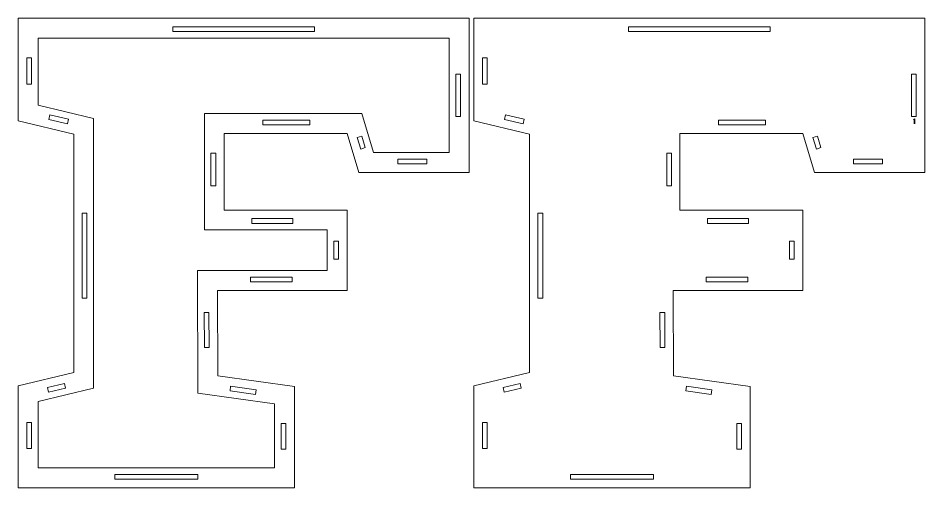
# Model space of a CAD drawing. Header units: centimetres. Extents: x -249 to 275, y -506 to 461.
# Drawn here: x -219.5 to -161.6, y -31.3 to -1.3 of the extents above; entities that cross this region are included whole.
import ezdxf

# ---------------------------------------------------------------- set-up
doc = ezdxf.new("R2010")
doc.units = ezdxf.units.CM
doc.header["$MEASUREMENT"] = 0
doc.layers.add('Capa 1', color=7, linetype='Continuous')

msp = doc.modelspace()

# ---------------------------------------------------------------- linework, layer by layer
at = {"layer": 'Capa 1', "color": 240, "lineweight": 9}
for points, knots in [([(-190.6745, -11.17555), (-190.6745, -11.17555), (-197.7228, -11.17555), (-197.7228, -11.17555), (-197.7228, -11.17555), (-198.46963, -8.68984), (-198.46963, -8.68984), (-198.46963, -8.68984), (-206.31145, -8.68984), (-206.31145, -8.68984), (-206.31145, -8.68984), (-206.31145, -13.57554), (-206.31145, -13.57554), (-206.31145, -13.57554), (-198.46963, -13.57554), (-198.46963, -13.57554), (-198.46963, -13.57554), (-198.46963, -18.71839), (-198.46963, -18.71839), (-198.46963, -18.71839), (-206.74371, -18.71839), (-206.74371, -18.71839), (-206.74371, -18.71839), (-206.73155, -24.16125), (-206.73155, -24.16125), (-206.73155, -24.16125), (-201.83042, -24.84695), (-201.83042, -24.84695), (-201.83042, -24.84695), (-201.83042, -31.31837), (-201.83042, -31.31837), (-201.83042, -31.31837), (-219.4745, -31.31837), (-219.4745, -31.31837), (-219.4745, -31.31837), (-219.4745, -24.8041), (-219.4745, -24.8041), (-219.4745, -24.8041), (-215.92701, -23.94695), (-215.92701, -23.94695), (-215.92701, -23.94695), (-215.92701, -8.7327), (-215.92701, -8.7327), (-215.92701, -8.7327), (-219.4745, -7.87555), (-219.4745, -7.87555), (-219.4745, -7.87555), (-219.4745, -1.31843), (-219.4745, -1.31843), (-219.4745, -1.31843), (-190.6745, -1.31843), (-190.6745, -1.31843), (-190.6745, -1.31843), (-190.6745, -11.17555), (-190.6745, -11.17555)], [0, 0, 0, 0, 0.05555556, 0.05555556, 0.05555556, 0.11111111, 0.11111111, 0.11111111, 0.16666667, 0.16666667, 0.16666667, 0.22222222, 0.22222222, 0.22222222, 0.27777778, 0.27777778, 0.27777778, 0.33333333, 0.33333333, 0.33333333, 0.38888889, 0.38888889, 0.38888889, 0.44444444, 0.44444444, 0.44444444, 0.5, 0.5, 0.5, 0.55555556, 0.55555556, 0.55555556, 0.61111111, 0.61111111, 0.61111111, 0.66666667, 0.66666667, 0.66666667, 0.72222222, 0.72222222, 0.72222222, 0.77777778, 0.77777778, 0.77777778, 0.83333333, 0.83333333, 0.83333333, 0.88888889, 0.88888889, 0.88888889, 0.94444444, 0.94444444, 0.94444444, 1, 1, 1, 1]), ([(-161.5745, -11.17555), (-161.5745, -11.17555), (-168.6228, -11.17555), (-168.6228, -11.17555), (-168.6228, -11.17555), (-169.36963, -8.68984), (-169.36963, -8.68984), (-169.36963, -8.68984), (-177.21145, -8.68984), (-177.21145, -8.68984), (-177.21145, -8.68984), (-177.21145, -13.57554), (-177.21145, -13.57554), (-177.21145, -13.57554), (-169.36963, -13.57554), (-169.36963, -13.57554), (-169.36963, -13.57554), (-169.36963, -18.71839), (-169.36963, -18.71839), (-169.36963, -18.71839), (-177.64371, -18.71839), (-177.64371, -18.71839), (-177.64371, -18.71839), (-177.63155, -24.16125), (-177.63155, -24.16125), (-177.63155, -24.16125), (-172.73042, -24.84695), (-172.73042, -24.84695), (-172.73042, -24.84695), (-172.73042, -31.31837), (-172.73042, -31.31837), (-172.73042, -31.31837), (-190.3745, -31.31837), (-190.3745, -31.31837), (-190.3745, -31.31837), (-190.3745, -24.8041), (-190.3745, -24.8041), (-190.3745, -24.8041), (-186.82701, -23.94695), (-186.82701, -23.94695), (-186.82701, -23.94695), (-186.82701, -8.7327), (-186.82701, -8.7327), (-186.82701, -8.7327), (-190.3745, -7.87555), (-190.3745, -7.87555), (-190.3745, -7.87555), (-190.3745, -1.31843), (-190.3745, -1.31843), (-190.3745, -1.31843), (-161.5745, -1.31843), (-161.5745, -1.31843), (-161.5745, -1.31843), (-161.5745, -11.17555), (-161.5745, -11.17555)], [0, 0, 0, 0, 0.05555556, 0.05555556, 0.05555556, 0.11111111, 0.11111111, 0.11111111, 0.16666667, 0.16666667, 0.16666667, 0.22222222, 0.22222222, 0.22222222, 0.27777778, 0.27777778, 0.27777778, 0.33333333, 0.33333333, 0.33333333, 0.38888889, 0.38888889, 0.38888889, 0.44444444, 0.44444444, 0.44444444, 0.5, 0.5, 0.5, 0.55555556, 0.55555556, 0.55555556, 0.61111111, 0.61111111, 0.61111111, 0.66666667, 0.66666667, 0.66666667, 0.72222222, 0.72222222, 0.72222222, 0.77777778, 0.77777778, 0.77777778, 0.83333333, 0.83333333, 0.83333333, 0.88888889, 0.88888889, 0.88888889, 0.94444444, 0.94444444, 0.94444444, 1, 1, 1, 1]), ([(-209.59166, -2.16696), (-209.59166, -2.16696), (-200.55734, -2.16696), (-200.55734, -2.16696), (-200.55734, -2.16696), (-200.55734, -1.86696), (-200.55734, -1.86696), (-200.55734, -1.86696), (-209.59166, -1.86696), (-209.59166, -1.86696), (-209.59166, -1.86696), (-209.59166, -2.16696), (-209.59166, -2.16696)], [0, 0, 0, 0, 0.25, 0.25, 0.25, 0.5, 0.5, 0.5, 0.75, 0.75, 0.75, 1, 1, 1, 1]), ([(-180.49166, -2.16696), (-180.49166, -2.16696), (-171.45734, -2.16696), (-171.45734, -2.16696), (-171.45734, -2.16696), (-171.45734, -1.86696), (-171.45734, -1.86696), (-171.45734, -1.86696), (-180.49166, -1.86696), (-180.49166, -1.86696), (-180.49166, -1.86696), (-180.49166, -2.16696), (-180.49166, -2.16696)], [0, 0, 0, 0, 0.25, 0.25, 0.25, 0.5, 0.5, 0.5, 0.75, 0.75, 0.75, 1, 1, 1, 1]), ([(-191.94729, -9.90276), (-191.94729, -9.90276), (-191.94729, -2.59122), (-191.94729, -2.59122), (-191.94729, -2.59122), (-218.20171, -2.59122), (-218.20171, -2.59122), (-218.20171, -2.59122), (-218.20171, -6.87367), (-218.20171, -6.87367), (-218.20171, -6.87367), (-214.65422, -7.73082), (-214.65422, -7.73082), (-214.65422, -7.73082), (-214.65422, -24.94883), (-214.65422, -24.94883), (-214.65422, -24.94883), (-218.20171, -25.80598), (-218.20171, -25.80598), (-218.20171, -25.80598), (-218.20171, -30.04558), (-218.20171, -30.04558), (-218.20171, -30.04558), (-203.10321, -30.04558), (-203.10321, -30.04558), (-203.10321, -30.04558), (-203.10321, -25.95406), (-203.10321, -25.95406), (-203.10321, -25.95406), (-208.00187, -25.26871), (-208.00187, -25.26871), (-208.00187, -25.26871), (-208.01935, -17.4456), (-208.01935, -17.4456), (-208.01935, -17.4456), (-199.74242, -17.4456), (-199.74242, -17.4456), (-199.74242, -17.4456), (-199.74242, -14.84833), (-199.74242, -14.84833), (-199.74242, -14.84833), (-207.58424, -14.84833), (-207.58424, -14.84833), (-207.58424, -14.84833), (-207.58424, -7.41705), (-207.58424, -7.41705), (-207.58424, -7.41705), (-197.52304, -7.41705), (-197.52304, -7.41705), (-197.52304, -7.41705), (-196.77621, -9.90276), (-196.77621, -9.90276), (-196.77621, -9.90276), (-191.94729, -9.90276), (-191.94729, -9.90276)], [0, 0, 0, 0, 0.05555556, 0.05555556, 0.05555556, 0.11111111, 0.11111111, 0.11111111, 0.16666667, 0.16666667, 0.16666667, 0.22222222, 0.22222222, 0.22222222, 0.27777778, 0.27777778, 0.27777778, 0.33333333, 0.33333333, 0.33333333, 0.38888889, 0.38888889, 0.38888889, 0.44444444, 0.44444444, 0.44444444, 0.5, 0.5, 0.5, 0.55555556, 0.55555556, 0.55555556, 0.61111111, 0.61111111, 0.61111111, 0.66666667, 0.66666667, 0.66666667, 0.72222222, 0.72222222, 0.72222222, 0.77777778, 0.77777778, 0.77777778, 0.83333333, 0.83333333, 0.83333333, 0.88888889, 0.88888889, 0.88888889, 0.94444444, 0.94444444, 0.94444444, 1, 1, 1, 1]), ([(-218.62597, -5.52741), (-218.62597, -5.52741), (-218.62597, -3.84718), (-218.62597, -3.84718), (-218.62597, -3.84718), (-218.92597, -3.84718), (-218.92597, -3.84718), (-218.92597, -3.84718), (-218.92597, -5.52741), (-218.92597, -5.52741), (-218.92597, -5.52741), (-218.62597, -5.52741), (-218.62597, -5.52741)], [0, 0, 0, 0, 0.25, 0.25, 0.25, 0.5, 0.5, 0.5, 0.75, 0.75, 0.75, 1, 1, 1, 1]), ([(-189.52597, -5.52741), (-189.52597, -5.52741), (-189.52597, -3.84718), (-189.52597, -3.84718), (-189.52597, -3.84718), (-189.82597, -3.84718), (-189.82597, -3.84718), (-189.82597, -3.84718), (-189.82597, -5.52741), (-189.82597, -5.52741), (-189.82597, -5.52741), (-189.52597, -5.52741), (-189.52597, -5.52741)], [0, 0, 0, 0, 0.25, 0.25, 0.25, 0.5, 0.5, 0.5, 0.75, 0.75, 0.75, 1, 1, 1, 1]), ([(-191.52303, -4.88698), (-191.52303, -4.88698), (-191.52303, -7.607), (-191.52303, -7.607), (-191.52303, -7.607), (-191.22303, -7.607), (-191.22303, -7.607), (-191.22303, -7.607), (-191.22303, -4.88698), (-191.22303, -4.88698), (-191.22303, -4.88698), (-191.52303, -4.88698), (-191.52303, -4.88698)], [0, 0, 0, 0, 0.25, 0.25, 0.25, 0.5, 0.5, 0.5, 0.75, 0.75, 0.75, 1, 1, 1, 1]), ([(-162.42303, -4.88698), (-162.42303, -4.88698), (-162.42303, -7.607), (-162.42303, -7.607), (-162.42303, -7.607), (-162.12303, -7.607), (-162.12303, -7.607), (-162.12303, -7.607), (-162.12303, -4.88698), (-162.12303, -4.88698), (-162.12303, -4.88698), (-162.42303, -4.88698), (-162.42303, -4.88698)], [0, 0, 0, 0, 0.25, 0.25, 0.25, 0.5, 0.5, 0.5, 0.75, 0.75, 0.75, 1, 1, 1, 1]), ([(-216.26098, -7.77906), (-216.26098, -7.77906), (-217.44347, -7.49335), (-217.44347, -7.49335), (-217.44347, -7.49335), (-217.51393, -7.78496), (-217.51393, -7.78496), (-217.51393, -7.78496), (-216.33144, -8.07067), (-216.33144, -8.07067), (-216.33144, -8.07067), (-216.26098, -7.77906), (-216.26098, -7.77906)], [0, 0, 0, 0, 0.25, 0.25, 0.25, 0.5, 0.5, 0.5, 0.75, 0.75, 0.75, 1, 1, 1, 1]), ([(-187.16098, -7.77906), (-187.16098, -7.77906), (-188.34347, -7.49335), (-188.34347, -7.49335), (-188.34347, -7.49335), (-188.41393, -7.78496), (-188.41393, -7.78496), (-188.41393, -7.78496), (-187.23144, -8.07067), (-187.23144, -8.07067), (-187.23144, -8.07067), (-187.16098, -7.77906), (-187.16098, -7.77906)], [0, 0, 0, 0, 0.25, 0.25, 0.25, 0.5, 0.5, 0.5, 0.75, 0.75, 0.75, 1, 1, 1, 1]), ([(-200.84571, -7.84131), (-200.84571, -7.84131), (-203.85284, -7.84131), (-203.85284, -7.84131), (-203.85284, -7.84131), (-203.85284, -8.14131), (-203.85284, -8.14131), (-203.85284, -8.14131), (-200.84571, -8.14131), (-200.84571, -8.14131), (-200.84571, -8.14131), (-200.84571, -7.84131), (-200.84571, -7.84131)], [0, 0, 0, 0, 0.25, 0.25, 0.25, 0.5, 0.5, 0.5, 0.75, 0.75, 0.75, 1, 1, 1, 1]), ([(-171.74571, -7.84131), (-171.74571, -7.84131), (-174.75284, -7.84131), (-174.75284, -7.84131), (-174.75284, -7.84131), (-174.75284, -8.14131), (-174.75284, -8.14131), (-174.75284, -8.14131), (-171.74571, -8.14131), (-171.74571, -8.14131), (-171.74571, -8.14131), (-171.74571, -7.84131), (-171.74571, -7.84131)], [0, 0, 0, 0, 0.25, 0.25, 0.25, 0.5, 0.5, 0.5, 0.75, 0.75, 0.75, 1, 1, 1, 1]), ([(-197.31313, -9.59017), (-197.31313, -9.59017), (-197.53451, -8.85332), (-197.53451, -8.85332), (-197.53451, -8.85332), (-197.82182, -8.93964), (-197.82182, -8.93964), (-197.82182, -8.93964), (-197.60044, -9.67649), (-197.60044, -9.67649), (-197.60044, -9.67649), (-197.31313, -9.59017), (-197.31313, -9.59017)], [0, 0, 0, 0, 0.25, 0.25, 0.25, 0.5, 0.5, 0.5, 0.75, 0.75, 0.75, 1, 1, 1, 1]), ([(-168.21313, -9.59017), (-168.21313, -9.59017), (-168.43451, -8.85332), (-168.43451, -8.85332), (-168.43451, -8.85332), (-168.72182, -8.93964), (-168.72182, -8.93964), (-168.72182, -8.93964), (-168.50044, -9.67649), (-168.50044, -9.67649), (-168.50044, -9.67649), (-168.21313, -9.59017), (-168.21313, -9.59017)], [0, 0, 0, 0, 0.25, 0.25, 0.25, 0.5, 0.5, 0.5, 0.75, 0.75, 0.75, 1, 1, 1, 1]), ([(-207.15998, -9.93556), (-207.15998, -9.93556), (-207.15998, -12.02982), (-207.15998, -12.02982), (-207.15998, -12.02982), (-206.85998, -12.02982), (-206.85998, -12.02982), (-206.85998, -12.02982), (-206.85998, -9.93556), (-206.85998, -9.93556), (-206.85998, -9.93556), (-207.15998, -9.93556), (-207.15998, -9.93556)], [0, 0, 0, 0, 0.25, 0.25, 0.25, 0.5, 0.5, 0.5, 0.75, 0.75, 0.75, 1, 1, 1, 1]), ([(-193.37927, -10.32702), (-193.37927, -10.32702), (-195.2355, -10.32702), (-195.2355, -10.32702), (-195.2355, -10.32702), (-195.2355, -10.62702), (-195.2355, -10.62702), (-195.2355, -10.62702), (-193.37927, -10.62702), (-193.37927, -10.62702), (-193.37927, -10.62702), (-193.37927, -10.32702), (-193.37927, -10.32702)], [0, 0, 0, 0, 0.25, 0.25, 0.25, 0.5, 0.5, 0.5, 0.75, 0.75, 0.75, 1, 1, 1, 1]), ([(-178.05998, -9.93556), (-178.05998, -9.93556), (-178.05998, -12.02982), (-178.05998, -12.02982), (-178.05998, -12.02982), (-177.75998, -12.02982), (-177.75998, -12.02982), (-177.75998, -12.02982), (-177.75998, -9.93556), (-177.75998, -9.93556), (-177.75998, -9.93556), (-178.05998, -9.93556), (-178.05998, -9.93556)], [0, 0, 0, 0, 0.25, 0.25, 0.25, 0.5, 0.5, 0.5, 0.75, 0.75, 0.75, 1, 1, 1, 1]), ([(-164.27927, -10.32702), (-164.27927, -10.32702), (-166.1355, -10.32702), (-166.1355, -10.32702), (-166.1355, -10.32702), (-166.1355, -10.62702), (-166.1355, -10.62702), (-166.1355, -10.62702), (-164.27927, -10.62702), (-164.27927, -10.62702), (-164.27927, -10.62702), (-164.27927, -10.32702), (-164.27927, -10.32702)], [0, 0, 0, 0, 0.25, 0.25, 0.25, 0.5, 0.5, 0.5, 0.75, 0.75, 0.75, 1, 1, 1, 1]), ([(-215.07848, -19.19538), (-215.07848, -19.19538), (-215.07848, -13.77588), (-215.07848, -13.77588), (-215.07848, -13.77588), (-215.37848, -13.77588), (-215.37848, -13.77588), (-215.37848, -13.77588), (-215.37848, -19.19538), (-215.37848, -19.19538), (-215.37848, -19.19538), (-215.07848, -19.19538), (-215.07848, -19.19538)], [0, 0, 0, 0, 0.25, 0.25, 0.25, 0.5, 0.5, 0.5, 0.75, 0.75, 0.75, 1, 1, 1, 1]), ([(-185.97848, -19.19538), (-185.97848, -19.19538), (-185.97848, -13.77588), (-185.97848, -13.77588), (-185.97848, -13.77588), (-186.27848, -13.77588), (-186.27848, -13.77588), (-186.27848, -13.77588), (-186.27848, -19.19538), (-186.27848, -19.19538), (-186.27848, -19.19538), (-185.97848, -19.19538), (-185.97848, -19.19538)], [0, 0, 0, 0, 0.25, 0.25, 0.25, 0.5, 0.5, 0.5, 0.75, 0.75, 0.75, 1, 1, 1, 1]), ([(-204.54604, -14.42407), (-204.54604, -14.42407), (-201.9321, -14.42407), (-201.9321, -14.42407), (-201.9321, -14.42407), (-201.9321, -14.12407), (-201.9321, -14.12407), (-201.9321, -14.12407), (-204.54604, -14.12407), (-204.54604, -14.12407), (-204.54604, -14.12407), (-204.54604, -14.42407), (-204.54604, -14.42407)], [0, 0, 0, 0, 0.25, 0.25, 0.25, 0.5, 0.5, 0.5, 0.75, 0.75, 0.75, 1, 1, 1, 1]), ([(-175.44604, -14.42407), (-175.44604, -14.42407), (-172.8321, -14.42407), (-172.8321, -14.42407), (-172.8321, -14.42407), (-172.8321, -14.12407), (-172.8321, -14.12407), (-172.8321, -14.12407), (-175.44604, -14.12407), (-175.44604, -14.12407), (-175.44604, -14.12407), (-175.44604, -14.42407), (-175.44604, -14.42407)], [0, 0, 0, 0, 0.25, 0.25, 0.25, 0.5, 0.5, 0.5, 0.75, 0.75, 0.75, 1, 1, 1, 1]), ([(-199.31816, -15.57267), (-199.31816, -15.57267), (-199.31816, -16.72126), (-199.31816, -16.72126), (-199.31816, -16.72126), (-199.01816, -16.72126), (-199.01816, -16.72126), (-199.01816, -16.72126), (-199.01816, -15.57267), (-199.01816, -15.57267), (-199.01816, -15.57267), (-199.31816, -15.57267), (-199.31816, -15.57267)], [0, 0, 0, 0, 0.25, 0.25, 0.25, 0.5, 0.5, 0.5, 0.75, 0.75, 0.75, 1, 1, 1, 1]), ([(-170.21816, -15.57267), (-170.21816, -15.57267), (-170.21816, -16.72126), (-170.21816, -16.72126), (-170.21816, -16.72126), (-169.91816, -16.72126), (-169.91816, -16.72126), (-169.91816, -16.72126), (-169.91816, -15.57267), (-169.91816, -15.57267), (-169.91816, -15.57267), (-170.21816, -15.57267), (-170.21816, -15.57267)], [0, 0, 0, 0, 0.25, 0.25, 0.25, 0.5, 0.5, 0.5, 0.75, 0.75, 0.75, 1, 1, 1, 1]), ([(-201.97682, -17.86986), (-201.97682, -17.86986), (-204.63548, -17.86986), (-204.63548, -17.86986), (-204.63548, -17.86986), (-204.63548, -18.16986), (-204.63548, -18.16986), (-204.63548, -18.16986), (-201.97682, -18.16986), (-201.97682, -18.16986), (-201.97682, -18.16986), (-201.97682, -17.86986), (-201.97682, -17.86986)], [0, 0, 0, 0, 0.25, 0.25, 0.25, 0.5, 0.5, 0.5, 0.75, 0.75, 0.75, 1, 1, 1, 1]), ([(-172.87682, -17.86986), (-172.87682, -17.86986), (-175.53548, -17.86986), (-175.53548, -17.86986), (-175.53548, -17.86986), (-175.53548, -18.16986), (-175.53548, -18.16986), (-175.53548, -18.16986), (-172.87682, -18.16986), (-172.87682, -18.16986), (-172.87682, -18.16986), (-172.87682, -17.86986), (-172.87682, -17.86986)], [0, 0, 0, 0, 0.25, 0.25, 0.25, 0.5, 0.5, 0.5, 0.75, 0.75, 0.75, 1, 1, 1, 1]), ([(-207.58912, -20.11409), (-207.58912, -20.11409), (-207.58411, -22.35832), (-207.58411, -22.35832), (-207.58411, -22.35832), (-207.28411, -22.35765), (-207.28411, -22.35765), (-207.28411, -22.35765), (-207.28913, -20.11342), (-207.28913, -20.11342), (-207.28913, -20.11342), (-207.58912, -20.11409), (-207.58912, -20.11409)], [0, 0, 0, 0, 0.25, 0.25, 0.25, 0.5, 0.5, 0.5, 0.75, 0.75, 0.75, 1, 1, 1, 1]), ([(-178.48912, -20.11409), (-178.48912, -20.11409), (-178.48411, -22.35832), (-178.48411, -22.35832), (-178.48411, -22.35832), (-178.18411, -22.35765), (-178.18411, -22.35765), (-178.18411, -22.35765), (-178.18913, -20.11342), (-178.18913, -20.11342), (-178.18913, -20.11342), (-178.48912, -20.11409), (-178.48912, -20.11409)], [0, 0, 0, 0, 0.25, 0.25, 0.25, 0.5, 0.5, 0.5, 0.75, 0.75, 0.75, 1, 1, 1, 1]), ([(-217.53796, -25.20913), (-217.53796, -25.20913), (-216.44994, -24.94625), (-216.44994, -24.94625), (-216.44994, -24.94625), (-216.5204, -24.65464), (-216.5204, -24.65464), (-216.5204, -24.65464), (-217.60842, -24.91752), (-217.60842, -24.91752), (-217.60842, -24.91752), (-217.53796, -25.20913), (-217.53796, -25.20913)], [0, 0, 0, 0, 0.25, 0.25, 0.25, 0.5, 0.5, 0.5, 0.75, 0.75, 0.75, 1, 1, 1, 1]), ([(-205.94527, -25.12805), (-205.94527, -25.12805), (-204.31211, -25.35654), (-204.31211, -25.35654), (-204.31211, -25.35654), (-204.27054, -25.05943), (-204.27054, -25.05943), (-204.27054, -25.05943), (-205.9037, -24.83094), (-205.9037, -24.83094), (-205.9037, -24.83094), (-205.94527, -25.12805), (-205.94527, -25.12805)], [0, 0, 0, 0, 0.25, 0.25, 0.25, 0.5, 0.5, 0.5, 0.75, 0.75, 0.75, 1, 1, 1, 1]), ([(-188.43796, -25.20913), (-188.43796, -25.20913), (-187.34994, -24.94625), (-187.34994, -24.94625), (-187.34994, -24.94625), (-187.4204, -24.65464), (-187.4204, -24.65464), (-187.4204, -24.65464), (-188.50842, -24.91752), (-188.50842, -24.91752), (-188.50842, -24.91752), (-188.43796, -25.20913), (-188.43796, -25.20913)], [0, 0, 0, 0, 0.25, 0.25, 0.25, 0.5, 0.5, 0.5, 0.75, 0.75, 0.75, 1, 1, 1, 1]), ([(-176.84527, -25.12805), (-176.84527, -25.12805), (-175.21211, -25.35654), (-175.21211, -25.35654), (-175.21211, -25.35654), (-175.17054, -25.05943), (-175.17054, -25.05943), (-175.17054, -25.05943), (-176.8037, -24.83094), (-176.8037, -24.83094), (-176.8037, -24.83094), (-176.84527, -25.12805), (-176.84527, -25.12805)], [0, 0, 0, 0, 0.25, 0.25, 0.25, 0.5, 0.5, 0.5, 0.75, 0.75, 0.75, 1, 1, 1, 1]), ([(-218.62597, -28.8039), (-218.62597, -28.8039), (-218.62597, -27.13796), (-218.62597, -27.13796), (-218.62597, -27.13796), (-218.92597, -27.13796), (-218.92597, -27.13796), (-218.92597, -27.13796), (-218.92597, -28.8039), (-218.92597, -28.8039), (-218.92597, -28.8039), (-218.62597, -28.8039), (-218.62597, -28.8039)], [0, 0, 0, 0, 0.25, 0.25, 0.25, 0.5, 0.5, 0.5, 0.75, 0.75, 0.75, 1, 1, 1, 1]), ([(-189.52597, -28.8039), (-189.52597, -28.8039), (-189.52597, -27.13796), (-189.52597, -27.13796), (-189.52597, -27.13796), (-189.82597, -27.13796), (-189.82597, -27.13796), (-189.82597, -27.13796), (-189.82597, -28.8039), (-189.82597, -28.8039), (-189.82597, -28.8039), (-189.52597, -28.8039), (-189.52597, -28.8039)], [0, 0, 0, 0, 0.25, 0.25, 0.25, 0.5, 0.5, 0.5, 0.75, 0.75, 0.75, 1, 1, 1, 1]), ([(-202.67895, -27.2133), (-202.67895, -27.2133), (-202.67895, -28.84157), (-202.67895, -28.84157), (-202.67895, -28.84157), (-202.37895, -28.84157), (-202.37895, -28.84157), (-202.37895, -28.84157), (-202.37895, -27.2133), (-202.37895, -27.2133), (-202.37895, -27.2133), (-202.67895, -27.2133), (-202.67895, -27.2133)], [0, 0, 0, 0, 0.25, 0.25, 0.25, 0.5, 0.5, 0.5, 0.75, 0.75, 0.75, 1, 1, 1, 1]), ([(-173.57895, -27.2133), (-173.57895, -27.2133), (-173.57895, -28.84157), (-173.57895, -28.84157), (-173.57895, -28.84157), (-173.27895, -28.84157), (-173.27895, -28.84157), (-173.27895, -28.84157), (-173.27895, -27.2133), (-173.27895, -27.2133), (-173.27895, -27.2133), (-173.57895, -27.2133), (-173.57895, -27.2133)], [0, 0, 0, 0, 0.25, 0.25, 0.25, 0.5, 0.5, 0.5, 0.75, 0.75, 0.75, 1, 1, 1, 1]), ([(-207.99462, -30.46984), (-207.99462, -30.46984), (-213.3103, -30.46984), (-213.3103, -30.46984), (-213.3103, -30.46984), (-213.3103, -30.76984), (-213.3103, -30.76984), (-213.3103, -30.76984), (-207.99462, -30.76984), (-207.99462, -30.76984), (-207.99462, -30.76984), (-207.99462, -30.46984), (-207.99462, -30.46984)], [0, 0, 0, 0, 0.25, 0.25, 0.25, 0.5, 0.5, 0.5, 0.75, 0.75, 0.75, 1, 1, 1, 1]), ([(-178.89462, -30.46984), (-178.89462, -30.46984), (-184.2103, -30.46984), (-184.2103, -30.46984), (-184.2103, -30.46984), (-184.2103, -30.76984), (-184.2103, -30.76984), (-184.2103, -30.76984), (-178.89462, -30.76984), (-178.89462, -30.76984), (-178.89462, -30.76984), (-178.89462, -30.46984), (-178.89462, -30.46984)], [0, 0, 0, 0, 0.25, 0.25, 0.25, 0.5, 0.5, 0.5, 0.75, 0.75, 0.75, 1, 1, 1, 1])]:
    msp.add_open_spline(points, degree=3, knots=knots, dxfattribs=at)
at = {"layer": 'Capa 1', "color": 175}
msp.add_open_spline([(-162.2317, -7.75064), (-162.2317, -7.75064), (-162.30783, -7.80338), (-162.30783, -7.80338), (-162.30783, -7.80338), (-162.2317, -7.75064), (-162.2317, -7.75064), (-162.2317, -7.75064), (-162.2317, -8.06754), (-162.2317, -8.06754), (-162.2317, -8.06754), (-162.2317, -7.75064), (-162.2317, -7.75064)], degree=3, knots=[0, 0, 0, 0, 0.25, 0.25, 0.25, 0.5, 0.5, 0.5, 0.75, 0.75, 0.75, 1, 1, 1, 1], dxfattribs=at)
at = {"layer": 'Capa 1', "color": 114, "lineweight": 9}
msp.add_open_spline([(-162.2317, -7.75064), (-162.2317, -7.75064), (-162.30783, -7.80338), (-162.30783, -7.80338), (-162.30783, -7.80338), (-162.2317, -7.75064), (-162.2317, -7.75064), (-162.2317, -7.75064), (-162.2317, -8.06754), (-162.2317, -8.06754), (-162.2317, -8.06754), (-162.2317, -7.75064), (-162.2317, -7.75064)], degree=3, knots=[0, 0, 0, 0, 0.25, 0.25, 0.25, 0.5, 0.5, 0.5, 0.75, 0.75, 0.75, 1, 1, 1, 1], dxfattribs=at)

doc.saveas('drawing.dxf')
